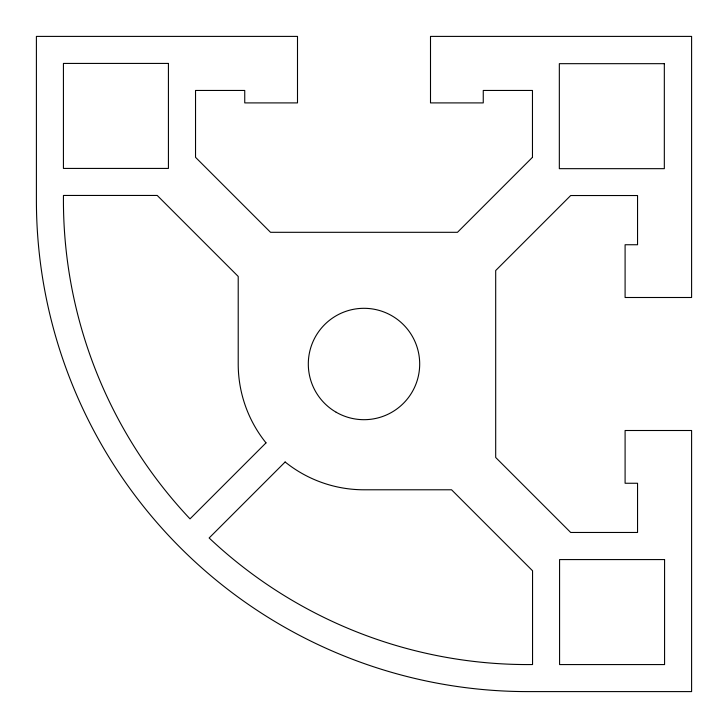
<?xml version="1.0" encoding="UTF-8"?>
<svg xmlns="http://www.w3.org/2000/svg" width="728" height="728" viewBox="0 0 728 728"><rect width="100%" height="100%" fill="white"/><g stroke="black" fill="none" stroke-linecap="round" stroke-linejoin="round"><path stroke-width="1.09" d="M532.468 157.312L457.475 232.305L270.525 232.305L195.532 157.312L195.532 90.454L244.744 90.454L244.744 102.903L297.497 102.903L297.497 36.4L36.4 36.4L36.4 200.2A491.4 491.4 0 0 0 527.8 691.6L691.6 691.6L691.6 430.503L625.097 430.503L625.097 483.255L637.546 483.255L637.546 532.468L570.688 532.468L495.695 457.475L495.695 270.525L570.688 195.532L637.546 195.532L637.546 244.744L625.097 244.744L625.097 297.497L691.6 297.497L691.6 36.4L430.503 36.4L430.503 102.903L483.255 102.903L483.255 90.454L532.468 90.454L532.468 157.312M266.011 442.87L190.017 518.864A464.373 464.373 0 0 1 63.454 195.45L157.23 195.45L238.211 276.44L238.211 364A125.789 125.789 0 0 0 266.011 442.87M285.13 461.989L209.136 537.983A464.373 464.373 0 0 0 532.55 664.546L532.55 570.77L451.56 489.789L364 489.789A125.789 125.789 0 0 1 285.13 461.989M168.423 63.427L63.427 63.427L63.427 168.423L168.423 168.423L168.423 63.427M664.327 63.673L559.332 63.673L559.332 168.668L664.327 168.668L664.327 63.673M664.573 559.577L559.577 559.577L559.577 664.573L664.573 664.573L664.573 559.577M336.154 412.23A55.692 55.692 0 0 0 419.692 364A55.692 55.692 0 0 0 336.154 315.77A55.692 55.692 0 0 0 336.154 412.23"/></g></svg>
